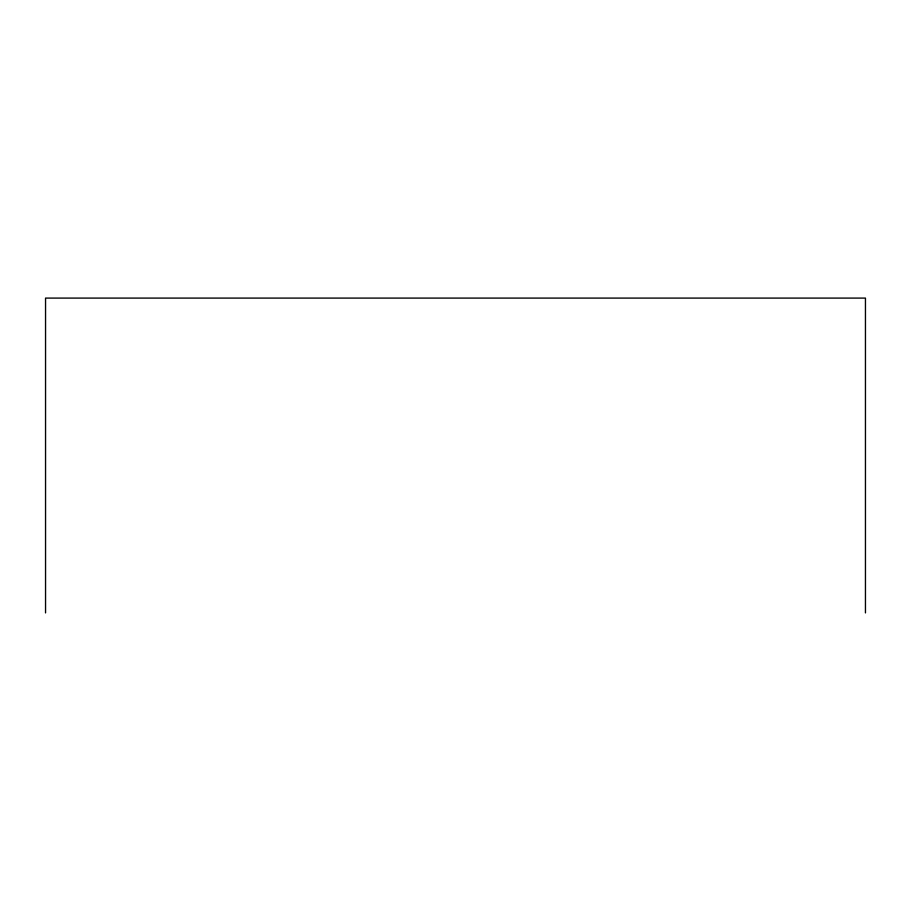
<?xml version="1.0" encoding="UTF-8"?>
<svg xmlns="http://www.w3.org/2000/svg" width="911" height="911" viewBox="0 0 911 911"><rect width="100%" height="100%" fill="white"/><g stroke="black" fill="none" stroke-linecap="round" stroke-linejoin="round"><path stroke-width="1.37" d="M865.45 612.909L865.45 298.091L45.55 298.091L45.55 612.909"/></g></svg>
